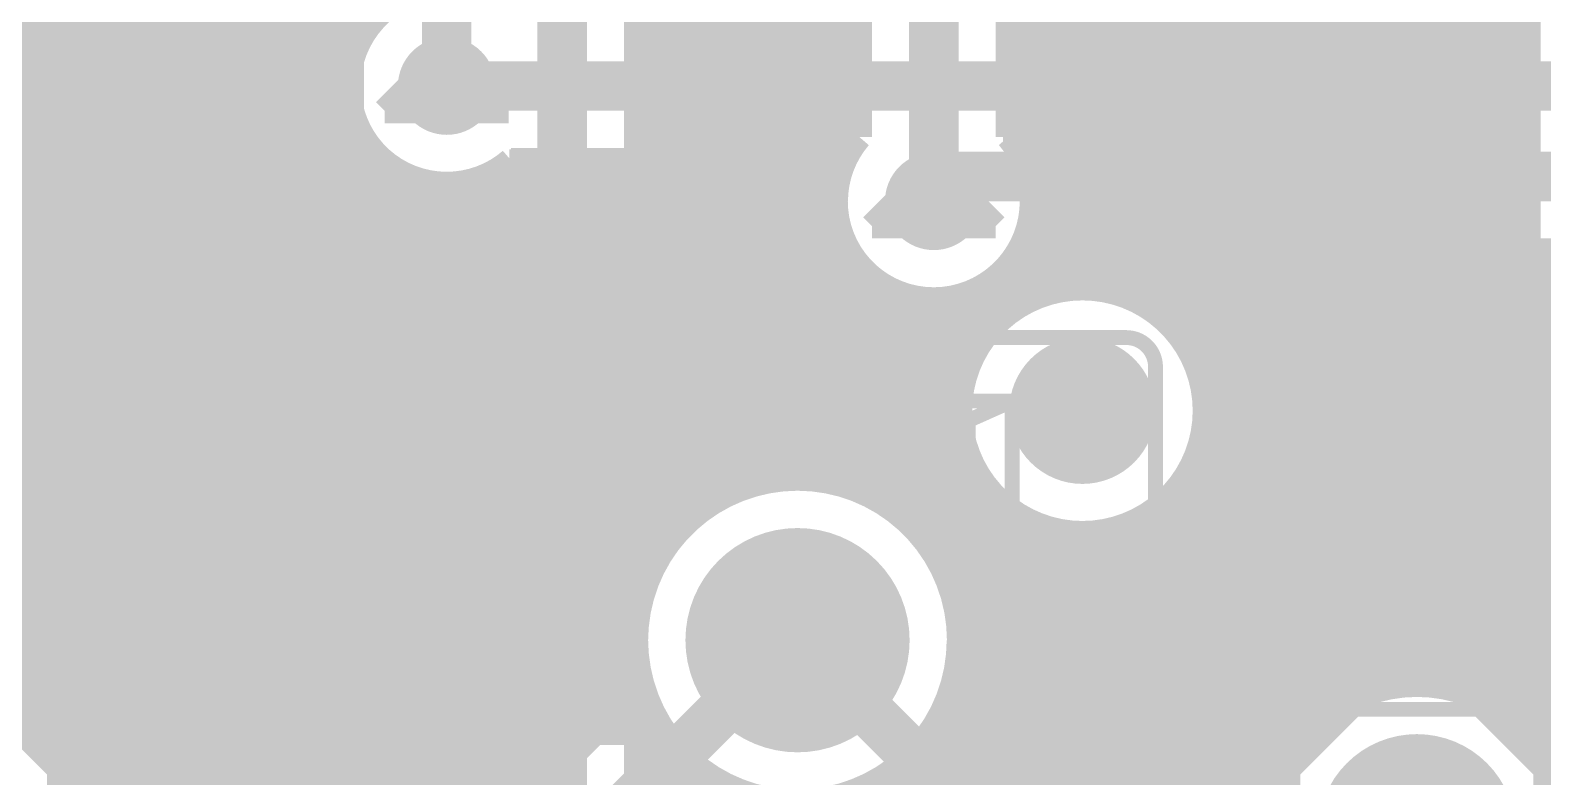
# Model space of a CAD drawing. Extents: x -5 to 100, y -56 to 115.
# Drawn here: x 21.98 to 37.49, y 63.44 to 71.09 of the extents above; entities that cross this region are included whole.
import ezdxf

# ---------------------------------------------------------------- set-up
doc = ezdxf.new("R2010")
doc.units = 0
doc.header["$MEASUREMENT"] = 0
doc.layers.get('0').update_dxf_attribs({"linetype": 'CONTINUOUS'})
for name, color, linetype in [('22-314-0_BOT', 7, 'CONTINUOUS'), ('22-314-0_DRD', 7, 'CONTINUOUS'), ('22-314-0_DRL', 2, 'CONTINUOUS'), ('22-314-0_SMB', 4, 'CONTINUOUS'), ('22-314-0_SMT', 3, 'CONTINUOUS'), ('22-314-0_SST', 5, 'CONTINUOUS'), ('22-314-0_TOP', 10, 'CONTINUOUS'), ('THRUHOLE_NPT', 9, 'CONTINUOUS'), ('THRUHOLE_TAP', 12, 'CONTINUOUS')]:
    doc.layers.add(name, color=color, linetype=linetype)

# ---------------------------------------------------------------- blocks, each defined once
blk = doc.blocks.new('ROUND_3')
at = {"const_width": 1.14935}
blk.add_lwpolyline([(-0.574674, 0, 1), (0.574674, 0, 1)], format="xyb", close=True, dxfattribs=at)
blk = doc.blocks.new('ROUND_4')
at = {"const_width": 0.7493}
blk.add_lwpolyline([(-0.37465, 0, 1), (0.37465, 0, 1)], format="xyb", close=True, dxfattribs=at)
blk = doc.blocks.new('ROUND_6')
at = {"const_width": 1.016}
blk.add_lwpolyline([(-0.508, 0, 1), (0.508, 0, 1)], format="xyb", close=True, dxfattribs=at)
blk = doc.blocks.new('ROUND_10')
at = {"const_width": 0.50038}
blk.add_lwpolyline([(-0.25019, 0, 1), (0.25019, 0, 1)], format="xyb", close=True, dxfattribs=at)
blk = doc.blocks.new('ROUND_14')
at = {"const_width": 0.50038}
blk.add_lwpolyline([(-0.25019, 0, 1), (0.25019, 0, 1)], format="xyb", close=True, dxfattribs=at)
blk = doc.blocks.new('ROUND_5')
at = {"const_width": 0.75057}
blk.add_lwpolyline([(-0.375284, 0, 1), (0.375284, 0, 1)], format="xyb", close=True, dxfattribs=at)
blk = doc.blocks.new('ROUND_18')
at = {"const_width": 0.65024}
blk.add_lwpolyline([(-0.32512, 0, 1), (0.32512, 0, 1)], format="xyb", close=True, dxfattribs=at)
blk = doc.blocks.new('ROUND_22')
at = {"const_width": 0.14986}
blk.add_lwpolyline([(-0.07493, 0, 1), (0.07493, 0, 1)], format="xyb", close=True, dxfattribs=at)

msp = doc.modelspace()

# ---------------------------------------------------------------- linework, layer by layer
at = {"layer": '22-314-0_BOT'}
for points, const_width in [([(33.4518, 113.665), (33.4518, 68.24726)], 0.254), ([(33.6804, 113.665), (33.6804, 68.05676)], 0.254), ([(33.909, 113.665), (33.909, 67.7164)], 0.254), ([(34.1376, 113.665), (34.1376, 49.74336)], 0.254), ([(34.3662, 113.665), (34.3662, 49.51476)], 0.254), ([(34.5948, 113.665), (34.5948, 49.28616)], 0.254), ([(43.66514, 11.3538), (46.38294, 8.636), (50.8, 8.636), (52.578, 10.414), (52.578, 11.43), (48.006, 16.002), (48.006, 19.05), (45.466, 21.59), (37.592, 21.59), (32.766, 26.416), (32.766, 42.926), (22.86, 52.832), (22.86, 94.488), (17.59712, 99.74834), (17.59712, 104.648), (19.25066, 106.299)], 0.508), ([(28.194, 49.276), (23.622, 53.848), (23.622, 97.79), (21.082, 100.33), (21.082, 104.63022), (22.75078, 106.299)], 0.508), ([(22.75078, 106.299), (21.082, 104.63022), (21.082, 100.33), (23.622, 97.79), (23.622, 53.848), (28.194, 49.276)], 0.508), ([(26.24836, 106.299), (24.638, 104.68864), (24.638, 99.822), (25.146, 99.314), (25.146, 56.134), (30.48, 50.8), (30.48, 46.736), (34.036, 43.18), (34.036, 39.37), (35.814, 37.592), (53.594, 37.592), (58.166, 33.02), (65.024, 33.02), (67.38366, 35.37966), (67.38366, 35.4838)], 0.508), ([(29.74848, 106.299), (28.194, 104.74452), (28.194, 100.33), (27.432, 99.568), (27.432, 55.372), (39.624, 43.18), (39.624, 40.64), (41.148, 39.116), (57.25414, 39.116), (60.8838, 35.4838)], 0.508), ([(22.75078, 101.69906), (22.75078, 100.18522), (24.384, 98.552), (24.384, 54.864), (28.448, 50.8)], 0.508), ([(26.24836, 70.5231), (26.24836, 101.69906)], 0.508), ([(31.242, 69.342), (31.242, 92.964), (29.74848, 94.45498), (29.74848, 101.69906)], 0.508), ([(33.2232, 93.2434), (33.2232, 68.3641)], 0.254), ([(32.9946, 92.9513), (32.9946, 68.43014)], 0.254), ([(32.766, 92.77858), (32.766, 68.45046)], 0.254), ([(32.004, 92.61348), (32.004, 69.99986)], 0.254), ([(32.0802, 92.6084), (32.0802, 69.9008)], 0.254), ([(32.3088, 92.6211), (32.3088, 68.36664)], 0.254), ([(32.5374, 92.67444), (32.5374, 68.43014)], 0.254), ([(34.8234, 85.69452), (34.8234, 63.52794)], 0.254), ([(35.052, 85.35162), (35.052, 63.87338)], 0.254), ([(37.338, 85.35162), (37.338, 63.87338)], 0.254), ([(37.338, 85.35162), (37.338, 63.87338)], 0.254), ([(35.2806, 85.1408), (35.2806, 64.0842)], 0.254), ([(37.1094, 85.1408), (37.1094, 64.0842)], 0.254), ([(35.5092, 84.99856), (35.5092, 64.22644)], 0.254), ([(35.7378, 84.90458), (35.7378, 64.31788)], 0.254), ([(35.9664, 84.85378), (35.9664, 64.37122)], 0.254), ([(36.4236, 84.85378), (36.4236, 64.37122)], 0.254), ([(36.6522, 84.90458), (36.6522, 64.31788)], 0.254), ([(36.8808, 84.99856), (36.8808, 64.22644)], 0.254), ([(36.195, 84.836), (36.195, 64.389)], 0.254), ([(30.48, 83.94954), (30.48, 69.99986)], 0.254), ([(30.48, 83.94954), (30.48, 69.99986)], 0.254), ([(28.194, 83.70316), (28.194, 64.99352)], 0.254), ([(28.194, 83.70316), (28.194, 64.99352)], 0.254), ([(30.2514, 83.72348), (30.2514, 69.52488)], 0.254), ([(28.4226, 83.55584), (28.4226, 65.69456)], 0.254), ([(28.6512, 83.45424), (28.6512, 65.99428)], 0.254), ([(29.7942, 83.46186), (29.7942, 66.50228)], 0.254), ([(30.0228, 83.56854), (30.0228, 66.49212)], 0.254), ([(28.8798, 83.39074), (28.8798, 66.1924)], 0.254), ([(29.1084, 83.36026), (29.1084, 66.32956)], 0.254), ([(29.337, 83.36026), (29.337, 66.421)], 0.254), ([(29.5656, 83.39582), (29.5656, 66.47688)], 0.254), ([(30.48, 71.12), (28.194, 71.12)], 0.254), ([(37.338, 71.12), (32.004, 71.12)], 0.254), ([(30.48, 70.8914), (28.194, 70.8914)], 0.254), ([(37.338, 70.8914), (32.004, 70.8914)], 0.254), ([(30.48, 70.6628), (28.194, 70.6628)], 0.254), ([(37.338, 70.6628), (32.004, 70.6628)], 0.254), ([(30.48, 70.4342), (28.194, 70.4342)], 0.254), ([(37.338, 70.4342), (32.004, 70.4342)], 0.254), ([(30.48, 70.2056), (28.194, 70.2056)], 0.254), ([(37.338, 70.2056), (32.004, 70.2056)], 0.254), ([(30.45968, 69.977), (28.194, 69.977)], 0.254), ([(37.338, 69.977), (32.02432, 69.977)], 0.254), ([(30.31998, 69.7484), (28.194, 69.7484)], 0.254), ([(37.338, 69.7484), (32.16402, 69.7484)], 0.254), ([(30.24886, 69.5198), (28.194, 69.5198)], 0.254), ([(37.338, 69.5198), (32.2326, 69.5198)], 0.254), ([(30.23616, 69.2912), (28.194, 69.2912)], 0.254), ([(37.338, 69.2912), (32.24784, 69.2912)], 0.254), ([(30.27426, 69.0626), (28.194, 69.0626)], 0.254), ([(30.2514, 69.15658), (30.2514, 66.45148)], 0.254), ([(37.338, 69.0626), (32.20974, 69.0626)], 0.254), ([(30.37078, 68.834), (28.194, 68.834)], 0.254), ([(32.0802, 68.7832), (32.0802, 68.2498)], 0.254), ([(37.338, 68.834), (32.11068, 68.834)], 0.254), ([(30.55366, 68.6054), (28.194, 68.6054)], 0.254), ([(30.48, 68.6816), (30.48, 66.37528)], 0.254), ([(37.338, 68.6054), (31.9278, 68.6054)], 0.254), ([(30.7086, 68.48602), (30.7086, 66.25844)], 0.254), ([(31.8516, 68.53936), (31.8516, 68.0593)], 0.254), ([(30.95244, 68.3768), (28.194, 68.3768)], 0.254), ([(30.9372, 68.38188), (30.9372, 66.0908)], 0.254), ([(31.1658, 68.33616), (31.1658, 65.84696)], 0.254), ([(31.3944, 68.34632), (31.3944, 65.43294)], 0.254), ([(32.33674, 68.3768), (31.53156, 68.3768)], 0.254), ([(31.623, 68.40982), (31.623, 67.71894)], 0.254), ([(37.338, 68.3768), (33.19272, 68.3768)], 0.254), ([(31.94558, 68.1482), (28.194, 68.1482)], 0.254), ([(37.338, 68.1482), (33.58388, 68.1482)], 0.254), ([(31.7373, 67.9196), (28.194, 67.9196)], 0.254), ([(37.338, 67.9196), (33.79216, 67.9196)], 0.254), ([(31.6103, 67.691), (28.194, 67.691)], 0.254), ([(37.338, 67.691), (33.91916, 67.691)], 0.254), ([(31.53664, 67.4624), (28.194, 67.4624)], 0.254), ([(37.338, 67.4624), (33.99282, 67.4624)], 0.254), ([(31.5087, 67.2338), (28.194, 67.2338)], 0.254), ([(37.338, 67.2338), (34.02076, 67.2338)], 0.254), ([(31.5214, 67.0052), (28.194, 67.0052)], 0.254), ([(37.338, 67.0052), (34.00806, 67.0052)], 0.254), ([(31.57982, 66.7766), (28.194, 66.7766)], 0.254), ([(37.338, 66.7766), (33.94964, 66.7766)], 0.254), ([(31.623, 66.66992), (31.623, 52.25796)], 0.254), ([(33.909, 66.67246), (33.909, 49.97196)], 0.254), ([(31.6865, 66.548), (28.194, 66.548)], 0.254), ([(37.338, 66.548), (33.84296, 66.548)], 0.254), ([(29.08808, 66.3194), (28.194, 66.3194)], 0.254), ([(31.86176, 66.3194), (30.60192, 66.3194)], 0.254), ([(31.8516, 66.32956), (31.8516, 52.02936)], 0.254), ([(37.338, 66.3194), (33.6677, 66.3194)], 0.254), ([(33.6804, 66.3321), (33.6804, 50.20056)], 0.254), ([(28.75026, 66.0908), (28.194, 66.0908)], 0.254), ([(32.16402, 66.0908), (30.9372, 66.0908)], 0.254), ([(32.0802, 66.13906), (32.0802, 51.80076)], 0.254), ([(37.338, 66.0908), (33.36544, 66.0908)], 0.254), ([(33.4518, 66.1416), (33.4518, 50.42916)], 0.254), ([(32.3088, 66.02222), (32.3088, 51.57216)], 0.254), ([(32.5374, 65.95872), (32.5374, 51.34356)], 0.254), ([(32.766, 65.9384), (32.766, 51.11496)], 0.254), ([(32.9946, 65.95872), (32.9946, 50.88636)], 0.254), ([(33.2232, 66.02476), (33.2232, 50.65776)], 0.254), ([(28.5369, 65.8622), (28.194, 65.8622)], 0.254), ([(37.338, 65.8622), (31.1531, 65.8622)], 0.254), ([(28.38704, 65.6336), (28.194, 65.6336)], 0.254), ([(37.338, 65.6336), (31.30296, 65.6336)], 0.254), ([(28.28544, 65.405), (28.194, 65.405)], 0.254), ([(37.338, 65.405), (31.40456, 65.405)], 0.254), ([(28.2194, 65.1764), (28.194, 65.1764)], 0.254), ([(37.338, 65.1764), (31.46806, 65.1764)], 0.254), ([(37.338, 64.9478), (31.49854, 64.9478)], 0.254), ([(28.194, 64.6938), (28.194, 58.49366)], 0.254), ([(28.194, 64.6938), (28.194, 58.49366)], 0.254), ([(37.338, 64.7192), (31.49854, 64.7192)], 0.254), ([(28.22448, 64.4906), (28.194, 64.4906)], 0.254), ([(37.338, 64.4906), (31.46298, 64.4906)], 0.254), ([(28.29306, 64.262), (28.194, 64.262)], 0.254), ([(31.3944, 64.25438), (31.3944, 58.93308)], 0.254), ([(35.5854, 64.262), (31.39694, 64.262)], 0.254), ([(37.338, 64.262), (36.8046, 64.262)], 0.254), ([(28.39974, 64.0334), (28.194, 64.0334)], 0.254), ([(28.4226, 63.99276), (28.4226, 59.1947)], 0.254), ([(35.2171, 64.0334), (31.29026, 64.0334)], 0.254), ([(37.338, 64.0334), (37.1729, 64.0334)], 0.254), ([(28.55214, 63.8048), (28.194, 63.8048)], 0.254), ([(34.99358, 63.8048), (31.13532, 63.8048)], 0.254), ([(31.1658, 63.8429), (31.1658, 59.3471)], 0.254), ([(28.6512, 63.69304), (28.6512, 59.49442)], 0.254), ([(28.7782, 63.5762), (28.194, 63.5762)], 0.254), ([(28.8798, 63.49746), (28.8798, 59.69254)], 0.254), ([(34.84626, 63.5762), (30.9118, 63.5762)], 0.254), ([(30.9372, 63.59652), (30.9372, 59.59094)], 0.254), ([(29.13126, 63.3476), (28.194, 63.3476)], 0.254), ([(29.1084, 63.35776), (29.1084, 59.8297)], 0.254), ([(34.74974, 63.3476), (30.5562, 63.3476)], 0.254), ([(30.7086, 63.42888), (30.7086, 59.75858)], 0.254)]:
    msp.add_lwpolyline(points, dxfattribs=dict(at, const_width=const_width))
at = {"layer": '22-314-0_BOT', "const_width": 0.254}
for points in [[(30.48, 69.99986, 0.1799515), (30.23531, 69.342)], [(32.25038, 69.342, 0.1799513), (32.00528, 70.00096)], [(30.23362, 69.342, 0.4142136), (31.242, 68.33362)], [(31.242, 68.33362, 0.4142136), (32.25038, 69.342)], [(32.766, 68.453, 0.4142136), (31.5087, 67.1957)], [(34.0233, 67.1957, 0.4142136), (32.766, 68.453)], [(31.5087, 67.1957, 0.4142136), (32.766, 65.9384)], [(32.766, 65.9384, 0.4142136), (34.0233, 67.1957)], [(29.845, 66.50228, 0.3879426), (28.194, 64.99352)], [(31.50362, 64.84366, 0.4142136), (29.845, 66.50228)], [(28.194, 64.6938, 0.3879422), (29.845, 63.18504)], [(29.845, 63.18758, 0.4142136), (31.50108, 64.84366)], [(36.195, 64.389, 0.4142136), (34.671, 62.865)], [(37.338, 63.87338, 0.2152056), (36.195, 64.38923)]]:
    msp.add_lwpolyline(points, format="xyb", dxfattribs=at)
at = {"layer": '22-314-0_DRD', "const_width": 0.254}
for points in [[(26.24836, 70.9041), (25.61336, 70.2691)], [(26.88336, 70.2691), (26.24836, 70.9041)], [(25.61336, 70.2691), (26.88336, 70.2691)], [(31.242, 69.723), (30.607, 69.088)], [(31.877, 69.088), (31.242, 69.723)], [(30.607, 69.088), (31.877, 69.088)], [(32.766, 67.8307), (32.766, 66.5607)], [(33.401, 67.1957), (32.131, 67.1957)], [(29.21, 65.47866), (29.21, 64.20866)], [(30.48, 65.47866), (29.21, 65.47866)], [(30.48, 65.47866), (29.21, 64.20866)], [(30.48, 64.20866), (29.21, 65.47866)], [(30.48, 64.20866), (30.48, 65.47866)], [(29.21, 64.20866), (30.48, 64.20866)], [(36.195, 63.5), (35.56, 62.865)], [(36.83, 62.865), (36.195, 63.5)]]:
    msp.add_lwpolyline(points, dxfattribs=at)
at = {"layer": '22-314-0_SST'}
for points, const_width in [([(29.39542, 69.38518), (29.39542, 70.40118), (29.27858, 70.231)], 0.1524), ([(28.37942, 69.723), (28.37942, 69.55282), (28.44038, 69.38518), (28.6766, 69.38518), (28.73502, 69.55282), (28.73502, 70.40118)], 0.1524), ([(28.79598, 70.40118), (28.55722, 70.40118)], 0.1524), ([(30.05582, 69.38518), (29.93898, 69.55282), (29.87802, 69.723), (29.87802, 70.06082), (29.93898, 70.231), (30.05582, 70.40118), (30.1752, 70.40118), (30.29458, 70.231), (30.353, 70.06082), (30.353, 69.723), (30.29458, 69.55282), (30.1752, 69.38518), (30.05582, 69.38518)], 0.1524), ([(29.5148, 69.38518), (29.27858, 69.38518)], 0.1524), ([(33.21558, 67.945), (26.47442, 67.945)], 0.1524), ([(26.1747, 67.64528), (26.1747, 55.245), (27.69362, 55.245), (31.99384, 55.245), (31.99384, 52.94376), (27.69362, 52.94376), (26.47442, 52.94376)], 0.1524), ([(33.5153, 53.24602), (33.5153, 55.245), (33.5153, 67.64528)], 0.1524), ([(36.17722, 67.3735), (36.00704, 67.44208), (35.83686, 67.44208), (35.66922, 67.3735), (35.66922, 66.9671), (35.83686, 66.89852), (36.00704, 66.89852), (36.17722, 66.9671), (36.17722, 67.3735), (36.34486, 67.44208), (36.51504, 67.44208), (36.68522, 67.3735), (36.68522, 66.9671), (36.51504, 66.89852), (36.34486, 66.89852), (36.17722, 66.9671)], 0.2032), ([(27.64536, 67.29476), (32.04464, 67.29476), (31.59506, 67.0941), (28.09494, 67.0941), (27.64536, 67.29476), (27.64536, 64.29502), (27.3939, 64.29502), (27.3939, 61.6458), (32.04464, 61.6458), (31.59506, 61.84392), (27.3939, 61.84392)], 0.1524), ([(32.04464, 61.6458), (32.04464, 67.29476)], 0.1524), ([(28.09494, 67.0941), (28.09494, 63.84544), (27.3939, 63.84544)], 0.1524), ([(31.59506, 67.0941), (31.59506, 61.84392)], 0.1524), ([(36.17722, 65.88252), (36.17722, 66.28892), (36.00704, 66.42608), (35.83686, 66.42608), (35.66922, 66.28892), (35.66922, 65.88252), (36.68522, 65.88252)], 0.2032), ([(35.66922, 65.41008), (35.66922, 65.1383)], 0.2032), ([(36.34486, 64.9351), (36.51504, 64.9351), (36.68522, 65.00368), (36.68522, 65.27292), (36.51504, 65.3415), (35.66922, 65.3415)], 0.2032), ([(28.09494, 63.84544), (27.64536, 64.29502)], 0.1524), ([(20.32, 61.595), (19.685, 62.23), (19.685, 63.5), (20.32, 64.135), (21.59, 64.135), (22.225, 63.5), (22.225, 62.23), (21.59, 61.595), (20.32, 61.595)], 0.1524), ([(35.56, 61.595), (34.925, 62.23), (34.925, 63.5), (35.56, 64.135), (36.83, 64.135), (37.465, 63.5), (37.465, 62.23), (36.83, 61.595), (35.56, 61.595)], 0.1524)]:
    msp.add_lwpolyline(points, dxfattribs=dict(at, const_width=const_width))
at = {"layer": '22-314-0_SST', "const_width": 0.1524}
for points in [[(26.47442, 67.945, 0.4142136), (26.1747, 67.64528)], [(33.5153, 67.64528, 0.4142136), (33.21558, 67.945)]]:
    msp.add_lwpolyline(points, format="xyb", dxfattribs=at)
at = {"layer": '22-314-0_TOP'}
for points, const_width in [([(22.479, 88.138), (22.479, 61.087)], 0.254), ([(22.7076, 88.138), (22.7076, 61.087)], 0.254), ([(22.9362, 88.138), (22.9362, 61.087)], 0.254), ([(23.1648, 88.138), (23.1648, 61.087)], 0.254), ([(23.3934, 88.138), (23.3934, 61.087)], 0.254), ([(23.622, 88.138), (23.622, 61.087)], 0.254), ([(23.8506, 88.138), (23.8506, 61.087)], 0.254), ([(24.0792, 88.138), (24.0792, 61.087)], 0.254), ([(24.3078, 88.138), (24.3078, 61.087)], 0.254), ([(24.5364, 88.138), (24.5364, 61.087)], 0.254), ([(24.765, 88.138), (24.765, 61.087)], 0.254), ([(24.9936, 87.97544), (24.9936, 61.12256)], 0.254), ([(25.2222, 87.74684), (25.2222, 61.35116)], 0.254), ([(25.4508, 87.51824), (25.4508, 71.13778)], 0.254), ([(22.2504, 85.55736), (22.2504, 63.66764)], 0.254), ([(22.0218, 85.27034), (22.0218, 63.95212)], 0.254), ([(25.43556, 71.12), (-3.81, 71.12)], 0.254), ([(25.3111, 70.8914), (-3.81, 70.8914)], 0.254), ([(25.25014, 70.6628), (-3.81, 70.6628)], 0.254), ([(85.0138, 64.84366), (79.33436, 70.5231), (26.24836, 70.5231)], 0.508), ([(25.24506, 70.4342), (-3.81, 70.4342)], 0.254), ([(25.29332, 70.2056), (-3.81, 70.2056)], 0.254), ([(25.40254, 69.977), (-3.81, 69.977)], 0.254), ([(25.4508, 69.90842), (25.4508, 61.57976)], 0.254), ([(25.60574, 69.7484), (-3.81, 69.7484)], 0.254), ([(25.6794, 69.69252), (25.6794, 61.80836)], 0.254), ([(26.8224, 69.69506), (26.8224, 62.95136)], 0.254), ([(30.31998, 69.7484), (26.89098, 69.7484)], 0.254), ([(30.32506, 69.7611), (26.90876, 69.7611)], 0.254), ([(27.051, 69.7611), (27.051, 63.17996)], 0.254), ([(27.2796, 69.7611), (27.2796, 63.40856)], 0.254), ([(27.5082, 69.7611), (27.5082, 63.63716)], 0.254), ([(27.7368, 69.7611), (27.7368, 63.86576)], 0.254), ([(27.9654, 69.7611), (27.9654, 64.09436)], 0.254), ([(28.194, 69.7611), (28.194, 64.99352)], 0.254), ([(28.4226, 69.7611), (28.4226, 65.69456)], 0.254), ([(28.6512, 69.7611), (28.6512, 65.99428)], 0.254), ([(28.8798, 69.7611), (28.8798, 66.1924)], 0.254), ([(29.1084, 69.7611), (29.1084, 66.32956)], 0.254), ([(29.337, 69.7611), (29.337, 66.421)], 0.254), ([(29.5656, 69.7611), (29.5656, 66.47688)], 0.254), ([(29.7942, 69.7611), (29.7942, 66.50228)], 0.254), ([(30.0228, 69.7611), (30.0228, 66.49212)], 0.254), ([(30.2514, 69.7611), (30.2514, 69.52488)], 0.254), ([(85.0138, 58.3438), (85.0138, 61.0362), (76.454, 69.596), (31.496, 69.596), (31.242, 69.342)], 0.508), ([(26.16708, 69.5198), (-3.81, 69.5198)], 0.254), ([(25.908, 69.57568), (25.908, 62.03696)], 0.254), ([(26.1366, 69.52234), (26.1366, 62.26556)], 0.254), ([(30.24886, 69.5198), (26.33218, 69.5198)], 0.254), ([(26.3652, 69.52234), (26.3652, 62.49416)], 0.254), ([(26.5938, 69.57568), (26.5938, 62.72276)], 0.254), ([(30.23616, 69.2912), (-3.81, 69.2912)], 0.254), ([(30.27426, 69.0626), (-3.81, 69.0626)], 0.254), ([(30.2514, 69.15658), (30.2514, 66.45148)], 0.254), ([(30.37078, 68.834), (-3.81, 68.834)], 0.254), ([(32.0802, 68.7832), (32.0802, 68.2498)], 0.254), ([(71.83628, 68.834), (32.11068, 68.834)], 0.254), ([(71.83628, 68.834), (32.11068, 68.834)], 0.254), ([(32.3088, 68.834), (32.3088, 68.36664)], 0.254), ([(32.5374, 68.834), (32.5374, 68.43014)], 0.254), ([(32.766, 68.834), (32.766, 68.45046)], 0.254), ([(32.9946, 68.834), (32.9946, 68.43014)], 0.254), ([(33.2232, 68.834), (33.2232, 68.3641)], 0.254), ([(33.4518, 68.834), (33.4518, 68.24726)], 0.254), ([(33.6804, 68.834), (33.6804, 68.05676)], 0.254), ([(33.909, 68.834), (33.909, 67.7164)], 0.254), ([(34.1376, 68.834), (34.1376, 63.627)], 0.254), ([(34.3662, 68.834), (34.3662, 63.627)], 0.254), ([(34.5948, 68.834), (34.5948, 63.627)], 0.254), ([(34.8234, 68.834), (34.8234, 63.627)], 0.254), ([(35.052, 68.834), (35.052, 63.87338)], 0.254), ([(35.2806, 68.834), (35.2806, 64.0842)], 0.254), ([(35.5092, 68.834), (35.5092, 64.22644)], 0.254), ([(35.7378, 68.834), (35.7378, 64.31788)], 0.254), ([(35.9664, 68.834), (35.9664, 64.37122)], 0.254), ([(36.195, 68.834), (36.195, 64.389)], 0.254), ([(36.4236, 68.834), (36.4236, 64.37122)], 0.254), ([(36.6522, 68.834), (36.6522, 64.31788)], 0.254), ([(36.8808, 68.834), (36.8808, 64.22644)], 0.254), ([(37.1094, 68.834), (37.1094, 64.0842)], 0.254), ([(37.338, 68.834), (37.338, 63.87338)], 0.254), ([(37.5666, 68.834), (37.5666, 63.52794)], 0.254), ([(30.55366, 68.6054), (-3.81, 68.6054)], 0.254), ([(30.48, 68.6816), (30.48, 66.37528)], 0.254), ([(48.768, 68.6054), (31.9278, 68.6054)], 0.254), ([(30.7086, 68.48602), (30.7086, 66.25844)], 0.254), ([(31.8516, 68.53936), (31.8516, 68.0593)], 0.254), ([(30.95244, 68.3768), (17.95272, 68.3768)], 0.254), ([(30.9372, 68.38188), (30.9372, 66.0908)], 0.254), ([(31.1658, 68.33616), (31.1658, 65.84696)], 0.254), ([(31.3944, 68.34632), (31.3944, 65.43294)], 0.254), ([(32.33674, 68.3768), (31.53156, 68.3768)], 0.254), ([(31.623, 68.40982), (31.623, 67.71894)], 0.254), ([(46.94174, 68.3768), (33.19272, 68.3768)], 0.254), ([(31.94558, 68.1482), (18.34388, 68.1482)], 0.254), ([(46.55058, 68.1482), (33.58388, 68.1482)], 0.254), ([(31.7373, 67.9196), (18.55216, 67.9196)], 0.254), ([(46.3423, 67.9196), (33.79216, 67.9196)], 0.254), ([(31.6103, 67.691), (18.67916, 67.691)], 0.254), ([(46.2153, 67.691), (33.91916, 67.691)], 0.254), ([(31.53664, 67.4624), (18.75282, 67.4624)], 0.254), ([(46.14164, 67.4624), (33.99282, 67.4624)], 0.254), ([(31.5087, 67.2338), (18.78076, 67.2338)], 0.254), ([(46.1137, 67.2338), (34.02076, 67.2338)], 0.254), ([(31.5214, 67.0052), (18.76806, 67.0052)], 0.254), ([(46.1264, 67.0052), (34.00806, 67.0052)], 0.254), ([(31.57982, 66.7766), (18.70964, 66.7766)], 0.254), ([(46.18482, 66.7766), (33.94964, 66.7766)], 0.254), ([(31.623, 66.66992), (31.623, 64.14262)], 0.254), ([(33.909, 66.67246), (33.909, 63.627)], 0.254), ([(31.6865, 66.548), (18.60296, 66.548)], 0.254), ([(46.2915, 66.548), (33.84296, 66.548)], 0.254), ([(29.08808, 66.3194), (18.4277, 66.3194)], 0.254), ([(31.86176, 66.3194), (30.60192, 66.3194)], 0.254), ([(31.8516, 66.32956), (31.8516, 63.91402)], 0.254), ([(43.69308, 66.3194), (33.6677, 66.3194)], 0.254), ([(33.6804, 66.3321), (33.6804, 63.627)], 0.254), ([(28.75026, 66.0908), (18.12544, 66.0908)], 0.254), ([(32.16402, 66.0908), (30.9372, 66.0908)], 0.254), ([(32.0802, 66.13906), (32.0802, 63.68542)], 0.254), ([(43.35526, 66.0908), (33.36544, 66.0908)], 0.254), ([(33.4518, 66.1416), (33.4518, 63.627)], 0.254), ([(32.3088, 66.02222), (32.3088, 63.627)], 0.254), ([(32.5374, 65.95872), (32.5374, 63.627)], 0.254), ([(32.766, 65.9384), (32.766, 63.627)], 0.254), ([(32.9946, 65.95872), (32.9946, 63.627)], 0.254), ([(33.2232, 66.02476), (33.2232, 63.627)], 0.254), ([(28.5369, 65.8622), (15.9131, 65.8622)], 0.254), ([(43.1419, 65.8622), (31.1531, 65.8622)], 0.254), ([(28.38704, 65.6336), (16.06296, 65.6336)], 0.254), ([(42.99204, 65.6336), (31.30296, 65.6336)], 0.254), ([(28.28544, 65.405), (16.16456, 65.405)], 0.254), ([(42.89044, 65.405), (31.40456, 65.405)], 0.254), ([(28.2194, 65.1764), (16.22806, 65.1764)], 0.254), ([(42.8244, 65.1764), (31.46806, 65.1764)], 0.254), ([(28.18892, 64.9478), (16.25854, 64.9478)], 0.254), ([(20.955, 60.325), (25.273, 60.325), (29.79166, 64.84366), (29.845, 64.84366)], 0.508), ([(29.845, 64.84366), (31.82366, 62.865), (36.195, 62.865)], 0.508), ([(42.79392, 64.9478), (31.49854, 64.9478)], 0.254), ([(28.19146, 64.7192), (16.25854, 64.7192)], 0.254), ([(28.194, 64.6938), (28.194, 64.32296)], 0.254), ([(42.79646, 64.7192), (31.49854, 64.7192)], 0.254), ([(28.22448, 64.4906), (16.22298, 64.4906)], 0.254), ([(28.25242, 64.38138), (24.95804, 61.087)], 0.254), ([(42.82948, 64.4906), (31.46298, 64.4906)], 0.254), ([(28.13304, 64.262), (21.5646, 64.262)], 0.254), ([(31.42488, 64.34074), (32.13862, 63.627)], 0.254), ([(35.5854, 64.262), (31.50362, 64.262)], 0.254), ([(42.89806, 64.262), (36.8046, 64.262)], 0.254), ([(27.90444, 64.0334), (21.9329, 64.0334)], 0.254), ([(35.2171, 64.0334), (31.73222, 64.0334)], 0.254), ([(43.00474, 64.0334), (37.1729, 64.0334)], 0.254), ([(27.67584, 63.8048), (22.15388, 63.8048)], 0.254), ([(34.99358, 63.8048), (31.96082, 63.8048)], 0.254), ([(43.15714, 63.8048), (37.39388, 63.8048)], 0.254), ([(34.8742, 63.627), (32.13862, 63.627)], 0.254), ([(27.44724, 63.5762), (22.3012, 63.5762)], 0.254), ([(43.3832, 63.5762), (37.5412, 63.5762)], 0.254), ([(27.21864, 63.3476), (22.40026, 63.3476)], 0.254)]:
    msp.add_lwpolyline(points, dxfattribs=dict(at, const_width=const_width))
at = {"layer": '22-314-0_TOP', "const_width": 0.254}
for points in [[(26.24836, 71.53148, 0.4142136), (25.23998, 70.5231)], [(25.24252, 70.5231, 0.4142136), (26.24836, 69.51726)], [(26.24836, 69.51726, 0.1804435), (26.90712, 69.763)], [(30.32506, 69.7611, 0.1075904), (30.23382, 69.342)], [(30.23362, 69.342, 0.4142136), (31.242, 68.33362)], [(31.242, 68.33362, 0.266458), (32.11246, 68.83296)], [(32.766, 68.453, 0.4142136), (31.5087, 67.1957)], [(34.0233, 67.1957, 0.4142136), (32.766, 68.453)], [(31.5087, 67.1957, 0.4142136), (32.766, 65.9384)], [(32.766, 65.9384, 0.4142136), (34.0233, 67.1957)], [(29.845, 66.50228, 0.4142136), (28.18638, 64.84366)], [(31.50362, 64.84366, 0.4142136), (29.845, 66.50228)], [(28.18638, 64.84366, 0.0707447), (28.25213, 64.38129)], [(31.42488, 64.34074, 0.0771992), (31.50299, 64.84366)], [(22.479, 62.865, 0.4142136), (20.955, 64.389)], [(36.195, 64.389, 0.2680352), (34.8742, 63.627)], [(37.719, 62.865, 0.4142136), (36.195, 64.389)]]:
    msp.add_lwpolyline(points, format="xyb", dxfattribs=at)

# ---------------------------------------------------------------- block references
at = {"layer": '22-314-0_BOT'}
for name, p in [('ROUND_14', (26.24836, 70.5231)), ('ROUND_10', (31.242, 69.342)), ('ROUND_4', (32.766, 67.1957)), ('ROUND_3', (29.845, 64.84366)), ('ROUND_6', (36.195, 62.865))]:
    msp.add_blockref(name, p, dxfattribs=at)
at = {"layer": '22-314-0_DRL'}
for name, p in [('ROUND_22', (26.24836, 70.5231)), ('ROUND_22', (31.242, 69.342)), ('ROUND_5', (32.766, 67.1957)), ('ROUND_18', (29.845, 64.84366))]:
    msp.add_blockref(name, p, dxfattribs=at)
at = {"layer": '22-314-0_SMB'}
for name, p in [('ROUND_4', (32.766, 67.1957)), ('ROUND_3', (29.845, 64.84366)), ('ROUND_6', (36.195, 62.865))]:
    msp.add_blockref(name, p, dxfattribs=at)
at = {"layer": '22-314-0_SMT'}
for name, p in [('ROUND_4', (32.766, 67.1957)), ('ROUND_3', (29.845, 64.84366)), ('ROUND_6', (36.195, 62.865))]:
    msp.add_blockref(name, p, dxfattribs=at)
at = {"layer": '22-314-0_TOP'}
for name, p in [('ROUND_14', (26.24836, 70.5231)), ('ROUND_10', (31.242, 69.342)), ('ROUND_4', (32.766, 67.1957)), ('ROUND_3', (29.845, 64.84366)), ('ROUND_6', (36.195, 62.865))]:
    msp.add_blockref(name, p, dxfattribs=at)
at = {"layer": 'THRUHOLE_NPT'}
msp.add_blockref('ROUND_5', (32.766, 67.1957), dxfattribs=at)
at = {"layer": 'THRUHOLE_TAP'}
for name, p in [('ROUND_22', (26.24836, 70.5231)), ('ROUND_22', (31.242, 69.342)), ('ROUND_18', (29.845, 64.84366))]:
    msp.add_blockref(name, p, dxfattribs=at)

doc.saveas('drawing.dxf')
